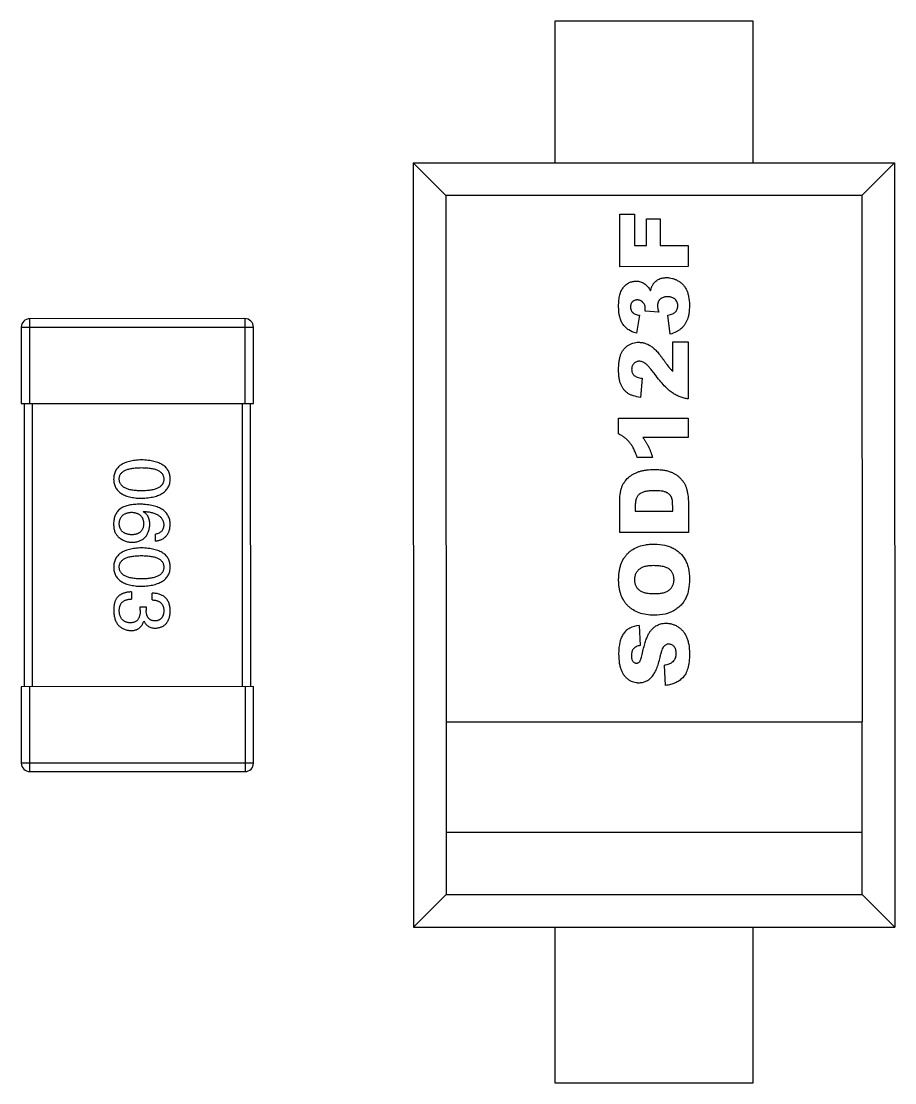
# Model space of a CAD drawing. Header units: millimetres. Extents: x 0 to 297, y 0 to 210.
# Drawn here: x 213.602 to 216.687, y 89.469 to 93.219 of the extents above; entities that cross this region are included whole.
import ezdxf

# ---------------------------------------------------------------- set-up
doc = ezdxf.new("R2010")
doc.units = ezdxf.units.MM
doc.layers.get('0').update_dxf_attribs({"linetype": 'CONTINUOUS'})

msp = doc.modelspace()

# ---------------------------------------------------------------- linework, layer by layer
at = {"color": 7, "linetype": 'Continuous'}
for p, q in [((216.1869, 93.2194), (215.4869, 93.2193)), ((215.4869, 93.2193), (215.487, 92.7193)), ((216.187, 92.7194), (216.1869, 93.2194)), ((214.987, 92.7193), (216.6869, 92.7195)), ((214.987, 92.7193), (215.1024, 92.6039)), ((214.987, 92.7193), (214.9873, 90.0193)), ((216.6867, 92.7195), (216.5713, 92.6041)), ((216.6869, 92.7195), (216.6872, 90.0195)), ((216.5713, 92.6041), (215.1024, 92.6039)), ((215.1024, 92.6039), (215.1027, 90.1347)), ((216.5713, 92.6041), (216.5716, 90.7442)), ((215.716, 92.5376), (215.7682, 92.5376)), ((215.716, 92.3523), (215.716, 92.5376)), ((215.7682, 92.5376), (215.7682, 92.4274)), ((215.8102, 92.5217), (215.8592, 92.5217)), ((215.8103, 92.4274), (215.8102, 92.5217)), ((215.8592, 92.5217), (215.8592, 92.4274)), ((215.7682, 92.4274), (215.8103, 92.4274)), ((215.8592, 92.4274), (215.9581, 92.4274)), ((215.9581, 92.4274), (215.9581, 92.3524)), ((215.9581, 92.3524), (215.716, 92.3523)), ((215.786, 92.1808), (215.7747, 92.1172)), ((215.8535, 92.1921), (215.8056, 92.1956)), ((215.8942, 92.1138), (215.8854, 92.1808)), ((214.3925, 92.1687), (213.6325, 92.1686)), ((213.6325, 91.8686), (213.6325, 92.1686)), ((214.3925, 92.1687), (214.3925, 91.8687)), ((213.6025, 92.1386), (214.4225, 92.1387)), ((213.6025, 92.1386), (213.6025, 91.8686)), ((214.4225, 91.8687), (214.4225, 92.1387)), ((215.9036, 92.0871), (215.9582, 92.0871)), ((215.9036, 91.982), (215.9036, 92.0871)), ((215.9582, 92.0871), (215.9582, 91.8854)), ((215.795, 91.958), (215.7896, 91.8904)), ((213.6025, 91.8686), (214.4225, 91.8687)), ((213.6125, 91.8686), (213.6127, 90.8686)), ((213.6427, 90.8686), (213.6425, 91.8686)), ((214.3825, 91.8687), (214.3827, 90.8687)), ((214.4127, 90.8687), (214.4125, 91.8687)), ((215.7121, 91.8171), (215.9582, 91.8171)), ((215.7121, 91.7613), (215.7121, 91.8171)), ((215.9582, 91.8171), (215.9582, 91.749)), ((215.9582, 91.749), (215.7973, 91.7489)), ((215.8319, 91.6786), (215.7775, 91.6785)), ((215.7162, 91.4131), (215.7161, 91.5242)), ((215.903, 91.4882), (215.903, 91.5064)), ((215.9583, 91.5242), (215.9583, 91.4131)), ((214.0327, 91.4869), (214.0338, 91.488)), ((215.7706, 91.4881), (215.903, 91.4882)), ((214.0764, 91.3831), (214.0764, 91.4072)), ((215.9583, 91.4131), (215.7162, 91.4131)), ((213.9923, 91.2034), (213.9923, 91.1782)), ((214.0644, 91.175), (214.0644, 91.199)), ((214.0229, 91.1509), (214.0436, 91.1509)), ((214.0229, 91.1389), (214.0229, 91.1509)), ((214.0436, 91.1509), (214.0436, 91.1378)), ((214.036, 91.0996), (214.0349, 91.0996)), ((215.7842, 91.0846), (215.7884, 91.0142)), ((215.878, 90.8733), (215.8736, 90.9443)), ((214.4227, 90.8687), (213.6027, 90.8686)), ((213.6027, 90.8686), (213.6027, 90.5986)), ((213.6327, 90.5686), (213.6327, 90.8686)), ((214.3927, 90.8687), (214.3927, 90.5687)), ((214.4227, 90.5987), (214.4227, 90.8687)), ((215.1026, 90.744), (216.5716, 90.7442)), ((216.5722, 90.3532), (216.5722, 90.7442)), ((214.4227, 90.5987), (213.6027, 90.5986)), ((213.6327, 90.5686), (214.3927, 90.5687)), ((216.5716, 90.3532), (215.1027, 90.353)), ((216.5716, 90.1349), (216.5716, 90.3532)), ((215.1027, 90.1347), (214.9873, 90.0193)), ((215.1027, 90.1347), (216.5716, 90.1349)), ((216.5716, 90.1349), (216.6871, 90.0195)), ((214.9873, 90.0193), (216.6872, 90.0195)), ((215.4873, 90.0193), (215.4874, 89.4693)), ((216.1874, 89.4694), (216.1873, 90.0194)), ((215.4874, 89.4693), (216.1874, 89.4694))]:
    msp.add_line(p, q, dxfattribs=at)
for centre, start, end in [((213.6325, 92.1386), 90.0074, 180.0074), ((214.3925, 92.1387), 0.0074, 90.0074), ((213.6327, 90.5986), 180.0074, 270.0074), ((214.3927, 90.5987), 270.0074, 0.0074)]:
    msp.add_arc(centre, 0.03, start, end, dxfattribs=at)
for points, knots in [([(215.712, 92.2116), (215.712, 92.2195), (215.7128, 92.2342), (215.7161, 92.2529), (215.7207, 92.2658), (215.7255, 92.2745), (215.7297, 92.2802), (215.7343, 92.2851), (215.7407, 92.2908), (215.7495, 92.2964), (215.7592, 92.2997), (215.7675, 92.3011), (215.7731, 92.3014), (215.7779, 92.3012), (215.783, 92.3007), (215.7891, 92.2993), (215.796, 92.2966), (215.8047, 92.2916), (215.8146, 92.2827), (215.8215, 92.2726), (215.8246, 92.2668)], [0, 0, 0, 0, 0.077888, 0.155777, 0.233666, 0.27261, 0.311555, 0.350762, 0.389969, 0.468383, 0.546797, 0.586004, 0.625211, 0.648379, 0.671547, 0.717882, 0.764218, 0.810553, 0.905277, 1, 1, 1, 1]), ([(215.8246, 92.2668), (215.8258, 92.2716), (215.8278, 92.2778), (215.8305, 92.2844), (215.8325, 92.2882), (215.8345, 92.2914), (215.8372, 92.2951), (215.8411, 92.2992), (215.8464, 92.3035), (215.8522, 92.3072), (215.8586, 92.3102), (215.8655, 92.3122), (215.8718, 92.3132), (215.8771, 92.3136), (215.8816, 92.3138), (215.8866, 92.3136), (215.8935, 92.3129), (215.902, 92.3112), (215.9103, 92.3083), (215.9169, 92.3054), (215.9218, 92.3028), (215.9265, 92.2999), (215.9324, 92.2956), (215.9391, 92.2895), (215.946, 92.2809), (215.9518, 92.2711), (215.9563, 92.2599), (215.9607, 92.2427), (215.962, 92.2274), (215.962, 92.2161)], [0, 0, 0, 0, 0.04859, 0.072885, 0.09718, 0.116815, 0.136449, 0.175718, 0.214987, 0.254256, 0.293525, 0.332794, 0.372063, 0.391698, 0.411332, 0.435735, 0.460138, 0.508944, 0.55775, 0.582153, 0.606555, 0.631089, 0.655622, 0.704688, 0.753755, 0.802821, 0.852116, 0.901411, 1, 1, 1, 1]), ([(215.7546, 92.2158), (215.7545, 92.2157), (215.7544, 92.2148), (215.7542, 92.2133), (215.7541, 92.2115), (215.7541, 92.2101), (215.7541, 92.2086), (215.7542, 92.2067), (215.7545, 92.2044), (215.755, 92.2018), (215.7561, 92.1985), (215.7576, 92.1955), (215.7595, 92.1927), (215.7611, 92.1908), (215.763, 92.189), (215.7661, 92.1868), (215.7707, 92.1845), (215.7776, 92.1823), (215.783, 92.1812), (215.786, 92.1808)], [0, 0, 0, 0, 0.00712, 0.060296, 0.086884, 0.113472, 0.141192, 0.168911, 0.22435, 0.279789, 0.335227, 0.446105, 0.501544, 0.556982, 0.612359, 0.667737, 0.778491, 0.889246, 1, 1, 1, 1]), ([(215.8056, 92.1956), (215.8057, 92.1966), (215.806, 92.1983), (215.8062, 92.2006), (215.8064, 92.2023), (215.8064, 92.2035), (215.8064, 92.2046), (215.8064, 92.2059), (215.8063, 92.2081), (215.806, 92.2106), (215.8053, 92.2135), (215.8041, 92.2172), (215.8023, 92.2207), (215.8001, 92.2238), (215.7981, 92.2261), (215.7959, 92.2281), (215.7937, 92.2299), (215.7913, 92.2314), (215.7889, 92.2326), (215.7864, 92.2336), (215.7838, 92.2343), (215.781, 92.2347), (215.7783, 92.2348), (215.7755, 92.2347), (215.7722, 92.2343), (215.7683, 92.2333), (215.7648, 92.2316), (215.7624, 92.2298), (215.7607, 92.2282), (215.7591, 92.2264), (215.7574, 92.2239), (215.756, 92.2211), (215.755, 92.2181), (215.7547, 92.2166), (215.7546, 92.2158)], [0, 0, 0, 0, 0.01563, 0.031261, 0.046891, 0.054707, 0.062522, 0.078753, 0.094985, 0.127448, 0.159911, 0.192375, 0.257301, 0.289764, 0.322227, 0.35424, 0.386253, 0.418265, 0.450278, 0.48229, 0.514303, 0.546315, 0.578328, 0.608978, 0.639628, 0.700929, 0.762229, 0.79288, 0.82353, 0.853613, 0.883696, 0.943862, 0.973945, 1, 1, 1, 1]), ([(215.8725, 92.2448), (215.8716, 92.2445), (215.8686, 92.2436), (215.8648, 92.242), (215.8612, 92.2396), (215.8587, 92.2376), (215.8565, 92.2353), (215.8541, 92.232), (215.8521, 92.2283), (215.8508, 92.2243), (215.8501, 92.221), (215.8498, 92.2182), (215.8496, 92.2158), (215.8496, 92.214), (215.8496, 92.2119), (215.8499, 92.2089), (215.8505, 92.2047), (215.8517, 92.1988), (215.8528, 92.1944), (215.8535, 92.1921)], [0, 0, 0, 0, 0.043448, 0.161854, 0.221057, 0.28026, 0.338643, 0.397026, 0.513793, 0.572176, 0.630559, 0.688942, 0.718134, 0.747325, 0.77891, 0.810494, 0.873663, 0.936831, 1, 1, 1, 1]), ([(215.8854, 92.1808), (215.8887, 92.1815), (215.895, 92.183), (215.9028, 92.1858), (215.908, 92.1886), (215.9113, 92.1912), (215.9134, 92.1932), (215.9152, 92.1953), (215.9173, 92.1984), (215.9193, 92.2026), (215.9205, 92.2072), (215.921, 92.2113), (215.9212, 92.2145), (215.921, 92.2178), (215.9206, 92.221), (215.9198, 92.224), (215.9184, 92.2279), (215.9163, 92.2315), (215.9137, 92.2349), (215.9113, 92.2372), (215.9088, 92.2394), (215.9051, 92.2418), (215.9009, 92.2437), (215.8964, 92.245), (215.8927, 92.2457), (215.8895, 92.2461), (215.8869, 92.2462), (215.8849, 92.2462), (215.8828, 92.2462), (215.8801, 92.2461), (215.8769, 92.2457), (215.8742, 92.2452), (215.8728, 92.2448), (215.8725, 92.2448)], [0, 0, 0, 0, 0.056413, 0.112826, 0.169239, 0.197446, 0.225652, 0.25342, 0.281187, 0.336722, 0.392257, 0.420025, 0.447792, 0.476588, 0.505384, 0.53418, 0.562976, 0.620568, 0.649364, 0.67816, 0.706606, 0.735052, 0.791943, 0.820389, 0.848835, 0.877281, 0.891504, 0.905727, 0.920159, 0.934591, 0.963455, 0.992319, 1, 1, 1, 1]), ([(215.962, 92.2161), (215.962, 92.2051), (215.9611, 92.1904), (215.9582, 92.1762), (215.9562, 92.169), (215.9543, 92.164), (215.9523, 92.1594), (215.9493, 92.1535), (215.945, 92.1466), (215.9389, 92.1391), (215.9319, 92.1325), (215.924, 92.1267), (215.9121, 92.12), (215.9018, 92.116), (215.8942, 92.1138)], [0, 0, 0, 0, 0.167158, 0.250737, 0.292526, 0.334315, 0.375921, 0.417526, 0.500736, 0.583947, 0.667158, 0.750368, 0.833579, 1, 1, 1, 1]), ([(215.7747, 92.1172), (215.7646, 92.1198), (215.7513, 92.1256), (215.737, 92.137), (215.728, 92.1473), (215.7209, 92.1596), (215.7141, 92.1794), (215.712, 92.1977), (215.712, 92.2116)], [0, 0, 0, 0, 0.25, 0.375, 0.5, 0.625, 0.749999, 1, 1, 1, 1]), ([(215.7896, 91.8904), (215.78, 91.8917), (215.7674, 91.8946), (215.7537, 91.8999), (215.7449, 91.9047), (215.7374, 91.9104), (215.7308, 91.9174), (215.7262, 91.9241), (215.7228, 91.93), (215.7206, 91.9346), (215.7185, 91.9396), (215.7162, 91.947), (215.7144, 91.9552), (215.7132, 91.9644), (215.7125, 91.9717), (215.7122, 91.9782), (215.7121, 91.9836), (215.712, 91.9879), (215.7121, 91.9922), (215.7122, 91.9979), (215.7125, 92.0047), (215.7132, 92.0123), (215.7144, 92.0218), (215.7165, 92.0325), (215.7195, 92.0415), (215.7224, 92.0479), (215.7256, 92.0539), (215.7303, 92.0607), (215.7371, 92.068), (215.7449, 92.0742), (215.7536, 92.0792), (215.7627, 92.0827), (215.7724, 92.0848), (215.7812, 92.0854), (215.7866, 92.0852), (215.7886, 92.085)], [0, 0, 0, 0, 0.079681, 0.119521, 0.159362, 0.199051, 0.238741, 0.27843, 0.298275, 0.31812, 0.338078, 0.358036, 0.397952, 0.41791, 0.437868, 0.457826, 0.467805, 0.477784, 0.488262, 0.49874, 0.519696, 0.540652, 0.561608, 0.603519, 0.645431, 0.666079, 0.686726, 0.728021, 0.769316, 0.810611, 0.851905, 0.8932, 0.934495, 0.97579, 1, 1, 1, 1]), ([(215.7886, 92.085), (215.7903, 92.0849), (215.7956, 92.0843), (215.8079, 92.0816), (215.8182, 92.0767), (215.825, 92.0724)], [0, 0, 0, 0, 0.130928, 0.420619, 1, 1, 1, 1]), ([(215.825, 92.0724), (215.8283, 92.0702), (215.8352, 92.065), (215.8442, 92.0563), (215.8517, 92.048), (215.8573, 92.0411), (215.8622, 92.0348), (215.8661, 92.0294), (215.8687, 92.0258), (215.8709, 92.0227), (215.8731, 92.0195), (215.8768, 92.0143), (215.8814, 92.008), (215.885, 92.0031), (215.8875, 92), (215.8889, 91.9981), (215.8903, 91.9964), (215.8924, 91.994), (215.8953, 91.9908), (215.8992, 91.9866), (215.9021, 91.9836), (215.9036, 91.982)], [0, 0, 0, 0, 0.114365, 0.22873, 0.285913, 0.343095, 0.400278, 0.428869, 0.45746, 0.474414, 0.491369, 0.525278, 0.593095, 0.660913, 0.694821, 0.72873, 0.762639, 0.796548, 0.864365, 0.932183, 1, 1, 1, 1]), ([(215.84, 91.9722), (215.8363, 91.9772), (215.8294, 91.9862), (215.8204, 91.997), (215.814, 92.0037), (215.8096, 92.0078), (215.8066, 92.0101), (215.8038, 92.012), (215.8001, 92.0143), (215.7955, 92.0164), (215.7901, 92.0179), (215.7847, 92.0184), (215.7795, 92.0179), (215.7746, 92.0164), (215.7701, 92.0139), (215.7659, 92.0103), (215.7624, 92.0059), (215.7599, 92.0011), (215.7587, 91.9966), (215.7582, 91.9928), (215.7581, 91.9897), (215.7582, 91.9866), (215.7587, 91.9826), (215.76, 91.9781), (215.7623, 91.9737), (215.7641, 91.9713), (215.7649, 91.9704)], [0, 0, 0, 0, 0.048575, 0.097153, 0.145731, 0.17002, 0.194309, 0.218598, 0.242887, 0.291465, 0.340043, 0.388621, 0.439458, 0.490295, 0.541133, 0.59197, 0.644371, 0.696773, 0.749174, 0.775375, 0.801575, 0.828803, 0.856031, 0.910488, 0.964944, 1, 1, 1, 1]), ([(215.7649, 91.9704), (215.7654, 91.9699), (215.7672, 91.9681), (215.7709, 91.9652), (215.7795, 91.9611), (215.7882, 91.959), (215.795, 91.958)], [0, 0, 0, 0, 0.081812, 0.311359, 0.540906, 1, 1, 1, 1]), ([(215.9582, 91.8854), (215.9532, 91.886), (215.9434, 91.8877), (215.9292, 91.892), (215.9177, 91.8971), (215.9088, 91.9021), (215.9022, 91.9062), (215.8955, 91.911), (215.8861, 91.9188), (215.8736, 91.931), (215.8575, 91.9493), (215.8459, 91.9642), (215.84, 91.9722)], [0, 0, 0, 0, 0.124999, 0.249999, 0.374998, 0.437498, 0.499998, 0.562497, 0.624997, 0.749996, 0.874996, 1, 1, 1, 1]), ([(215.7775, 91.6785), (215.7756, 91.6843), (215.7718, 91.6951), (215.7654, 91.7093), (215.7596, 91.7196), (215.7546, 91.7268), (215.7508, 91.7318), (215.7467, 91.7364), (215.741, 91.7422), (215.7333, 91.7488), (215.7233, 91.7557), (215.7159, 91.7596), (215.7121, 91.7613)], [0, 0, 0, 0, 0.124529, 0.249058, 0.373587, 0.435851, 0.498116, 0.560851, 0.623587, 0.749058, 0.874529, 1, 1, 1, 1]), ([(215.7973, 91.7489), (215.7994, 91.7462), (215.8033, 91.7408), (215.8077, 91.7341), (215.811, 91.7288), (215.8132, 91.7248), (215.815, 91.7216), (215.8163, 91.719), (215.8173, 91.717), (215.8182, 91.7151), (215.8195, 91.7124), (215.8211, 91.7089), (215.8229, 91.7044), (215.8254, 91.6982), (215.8285, 91.6898), (215.8308, 91.6824), (215.8319, 91.6786)], [0, 0, 0, 0, 0.124618, 0.249236, 0.311545, 0.373854, 0.436163, 0.467318, 0.498472, 0.529818, 0.561163, 0.623854, 0.686545, 0.749236, 0.874618, 1, 1, 1, 1]), ([(214.0272, 91.6697), (214.0232, 91.6696), (214.0156, 91.6693), (214.0046, 91.6683), (213.9943, 91.6668), (213.9847, 91.6648), (213.9759, 91.6623), (213.9679, 91.6593), (213.9605, 91.6558), (213.954, 91.6518), (213.9481, 91.6473), (213.9431, 91.6423), (213.9388, 91.6368), (213.9352, 91.6308), (213.9325, 91.6243), (213.9304, 91.6173), (213.9292, 91.6097), (213.9289, 91.6046), (213.9288, 91.6019)], [0, 0, 0, 0, 0.087693, 0.170223, 0.247496, 0.319826, 0.387768, 0.451403, 0.511459, 0.568358, 0.622671, 0.675251, 0.726739, 0.778422, 0.830759, 0.884394, 0.940865, 1, 1, 1, 1]), ([(214.1288, 91.6019), (214.1287, 91.6046), (214.1285, 91.6098), (214.1272, 91.6173), (214.125, 91.6243), (214.1222, 91.6308), (214.1185, 91.6368), (214.1141, 91.6424), (214.1089, 91.6474), (214.1028, 91.6518), (214.096, 91.6559), (214.0885, 91.6593), (214.0801, 91.6623), (214.071, 91.6648), (214.0612, 91.6668), (214.0505, 91.6683), (214.0391, 91.6693), (214.0312, 91.6696), (214.0272, 91.6697)], [0, 0, 0, 0, 0.057911, 0.113262, 0.165956, 0.217443, 0.268511, 0.319665, 0.372, 0.426129, 0.483365, 0.543779, 0.607756, 0.676562, 0.749704, 0.827713, 0.911177, 1, 1, 1, 1]), ([(213.9485, 91.6019), (213.9486, 91.6036), (213.9487, 91.6067), (213.9496, 91.6114), (213.9511, 91.6157), (213.9534, 91.6197), (213.9561, 91.6234), (213.9595, 91.6267), (213.9636, 91.6297), (213.9682, 91.6324), (213.9735, 91.6348), (213.9793, 91.6368), (213.9858, 91.6385), (213.9929, 91.64), (214.0006, 91.641), (214.0089, 91.6418), (214.0178, 91.6423), (214.024, 91.6423), (214.0272, 91.6424)], [0, 0, 0, 0, 0.049766, 0.097012, 0.143225, 0.188786, 0.235079, 0.282962, 0.333687, 0.387747, 0.445963, 0.508657, 0.576545, 0.649868, 0.72822, 0.812712, 0.903543, 1, 1, 1, 1]), ([(214.0272, 91.6424), (214.0303, 91.6423), (214.0365, 91.6423), (214.0454, 91.6418), (214.0537, 91.641), (214.0614, 91.64), (214.0685, 91.6385), (214.075, 91.6369), (214.0809, 91.6348), (214.0861, 91.6324), (214.0908, 91.6297), (214.0948, 91.6267), (214.0982, 91.6234), (214.101, 91.6197), (214.1032, 91.6157), (214.1048, 91.6114), (214.1057, 91.6068), (214.1058, 91.6036), (214.1059, 91.6019)], [0, 0, 0, 0, 0.096452, 0.187278, 0.271765, 0.350519, 0.423437, 0.491321, 0.554011, 0.612224, 0.666281, 0.717003, 0.764884, 0.811423, 0.856783, 0.902993, 0.950236, 1, 1, 1, 1]), ([(215.7161, 91.5242), (215.7161, 91.5352), (215.7173, 91.55), (215.721, 91.5667), (215.7248, 91.5776), (215.7297, 91.5872), (215.7377, 91.5988), (215.7477, 91.6089), (215.7592, 91.6171), (215.7686, 91.6223), (215.7786, 91.6266), (215.7894, 91.63), (215.8006, 91.6327), (215.8122, 91.6345), (215.8221, 91.6354), (215.8302, 91.6358), (215.8375, 91.6359), (215.8459, 91.6358), (215.8577, 91.6352), (215.8712, 91.6339), (215.8828, 91.6316), (215.891, 91.6292), (215.8966, 91.627), (215.9018, 91.6247), (215.9086, 91.6213), (215.9164, 91.6166), (215.9249, 91.6101), (215.9325, 91.6026), (215.9391, 91.5945), (215.9446, 91.5863), (215.9481, 91.5791), (215.9503, 91.5733), (215.9518, 91.5683), (215.9532, 91.5628), (215.955, 91.5549), (215.9567, 91.5453), (215.958, 91.5345), (215.9583, 91.5276), (215.9583, 91.5242)], [0, 0, 0, 0, 0.044745, 0.06712, 0.089496, 0.111743, 0.133989, 0.178483, 0.201125, 0.223767, 0.24641, 0.269052, 0.291926, 0.314799, 0.337673, 0.34911, 0.360547, 0.378599, 0.396651, 0.432756, 0.46886, 0.486913, 0.504965, 0.523191, 0.541418, 0.577871, 0.614324, 0.650777, 0.68751, 0.724242, 0.760974, 0.77934, 0.797706, 0.822986, 0.848266, 0.898826, 0.949386, 1, 1, 1, 1]), ([(213.9288, 91.6019), (213.9289, 91.5993), (213.9292, 91.5941), (213.9304, 91.5866), (213.9325, 91.5796), (213.9352, 91.5731), (213.9388, 91.567), (213.9431, 91.5615), (213.9481, 91.5565), (213.954, 91.552), (213.9605, 91.548), (213.9679, 91.5446), (213.9759, 91.5416), (213.9847, 91.5391), (213.9943, 91.5371), (214.0046, 91.5356), (214.0156, 91.5346), (214.0233, 91.5343), (214.0272, 91.5342)], [0, 0, 0, 0, 0.059134, 0.115603, 0.169236, 0.221572, 0.273254, 0.32474, 0.377319, 0.431815, 0.488555, 0.548609, 0.612242, 0.680182, 0.75251, 0.829782, 0.91231, 1, 1, 1, 1]), ([(214.0272, 91.5604), (214.0241, 91.5604), (214.018, 91.5605), (214.0092, 91.561), (214.001, 91.5618), (213.9933, 91.5629), (213.9863, 91.5643), (213.9799, 91.5661), (213.974, 91.5682), (213.9688, 91.5706), (213.9641, 91.5734), (213.9601, 91.5765), (213.9566, 91.5799), (213.9538, 91.5837), (213.9515, 91.5878), (213.9498, 91.5922), (213.9488, 91.597), (213.9486, 91.6002), (213.9485, 91.6019)], [0, 0, 0, 0, 0.094834, 0.184067, 0.267029, 0.344713, 0.417334, 0.484367, 0.546941, 0.604717, 0.65953, 0.710539, 0.759381, 0.806382, 0.853027, 0.900623, 0.949121, 1, 1, 1, 1]), ([(214.0272, 91.5342), (214.0312, 91.5344), (214.039, 91.5347), (214.0503, 91.5358), (214.0609, 91.5374), (214.0707, 91.5395), (214.0797, 91.542), (214.088, 91.545), (214.0955, 91.5486), (214.1023, 91.5526), (214.1083, 91.5571), (214.1136, 91.562), (214.1181, 91.5675), (214.1218, 91.5735), (214.1247, 91.5799), (214.1269, 91.5868), (214.1284, 91.5942), (214.1287, 91.5993), (214.1288, 91.6019)], [0, 0, 0, 0, 0.088475, 0.171606, 0.249595, 0.322626, 0.391327, 0.455765, 0.516374, 0.573675, 0.628522, 0.681161, 0.732559, 0.783563, 0.83504, 0.887639, 0.942585, 1, 1, 1, 1]), ([(214.1059, 91.6019), (214.1058, 91.6003), (214.1057, 91.597), (214.1048, 91.5922), (214.1032, 91.5878), (214.1011, 91.5837), (214.0982, 91.5799), (214.0948, 91.5765), (214.0908, 91.5734), (214.0861, 91.5706), (214.0809, 91.5682), (214.075, 91.5661), (214.0685, 91.5643), (214.0615, 91.5629), (214.0538, 91.5618), (214.0454, 91.561), (214.0365, 91.5605), (214.0304, 91.5604), (214.0272, 91.5604)], [0, 0, 0, 0, 0.050604, 0.098688, 0.145699, 0.191791, 0.238625, 0.286717, 0.337546, 0.391814, 0.449755, 0.512106, 0.579685, 0.652048, 0.730262, 0.814146, 0.904281, 1, 1, 1, 1]), ([(215.8376, 91.5608), (215.8312, 91.5608), (215.8194, 91.5603), (215.8047, 91.558), (215.795, 91.5548), (215.7887, 91.5514), (215.7848, 91.5485), (215.7815, 91.5451), (215.7777, 91.5399), (215.774, 91.532), (215.7717, 91.5225), (215.7708, 91.5138), (215.7706, 91.5076), (215.7706, 91.502), (215.7706, 91.4959), (215.7706, 91.4912), (215.7706, 91.4881)], [0, 0, 0, 0, 0.107908, 0.215817, 0.323725, 0.377679, 0.431633, 0.485587, 0.539541, 0.64745, 0.755358, 0.809312, 0.863266, 0.89745, 0.931633, 1, 1, 1, 1]), ([(215.903, 91.5064), (215.903, 91.5103), (215.9028, 91.5175), (215.9019, 91.5267), (215.9005, 91.5329), (215.8991, 91.5371), (215.8979, 91.5397), (215.8965, 91.5421), (215.8942, 91.5451), (215.8908, 91.5486), (215.8867, 91.5517), (215.8828, 91.5538), (215.8797, 91.5553), (215.8763, 91.5567), (215.871, 91.5582), (215.8631, 91.5596), (215.8515, 91.5606), (215.8425, 91.5608), (215.8376, 91.5608)], [0, 0, 0, 0, 0.084525, 0.169055, 0.253584, 0.295849, 0.338113, 0.379948, 0.421783, 0.505454, 0.589124, 0.630959, 0.672794, 0.713695, 0.754596, 0.836397, 0.918199, 1, 1, 1, 1]), ([(214.0228, 91.5132), (214.0193, 91.5131), (214.0124, 91.5131), (214.0024, 91.5123), (213.993, 91.5113), (213.9842, 91.5097), (213.976, 91.5078), (213.9684, 91.5053), (213.9614, 91.5024), (213.9571, 91.5001), (213.9551, 91.4989)], [0, 0, 0, 0, 0.151498, 0.29521, 0.430242, 0.557137, 0.677306, 0.790845, 0.898111, 1, 1, 1, 1]), ([(214.1288, 91.441), (214.1287, 91.4439), (214.1283, 91.4494), (214.1269, 91.4574), (214.1246, 91.4649), (214.1215, 91.4718), (214.1177, 91.4783), (214.113, 91.4841), (214.1075, 91.4895), (214.1012, 91.4942), (214.0942, 91.4985), (214.0863, 91.5022), (214.0777, 91.5054), (214.0682, 91.508), (214.058, 91.5101), (214.047, 91.5117), (214.0352, 91.5128), (214.027, 91.513), (214.0228, 91.5132)], [0, 0, 0, 0, 0.058957, 0.115262, 0.16907, 0.221312, 0.273147, 0.324961, 0.377649, 0.432026, 0.488925, 0.549039, 0.612912, 0.680653, 0.753056, 0.830314, 0.912483, 1, 1, 1, 1]), ([(213.9551, 91.4989), (213.953, 91.4975), (213.9491, 91.4945), (213.9439, 91.4893), (213.9395, 91.4836), (213.9358, 91.4774), (213.9329, 91.4707), (213.9308, 91.4634), (213.9293, 91.4557), (213.929, 91.4503), (213.9288, 91.4476)], [0, 0, 0, 0, 0.125033, 0.246266, 0.36603, 0.485265, 0.606781, 0.732144, 0.862551, 1, 1, 1, 1]), ([(213.9485, 91.4432), (213.9486, 91.4448), (213.9487, 91.4479), (213.9494, 91.4524), (213.9503, 91.4566), (213.9516, 91.4605), (213.9532, 91.4642), (213.9551, 91.4675), (213.9573, 91.4706), (213.96, 91.4733), (213.9628, 91.4758), (213.9661, 91.4779), (213.9697, 91.4799), (213.9736, 91.4814), (213.9778, 91.4827), (213.9823, 91.4837), (213.9871, 91.4844), (213.9905, 91.4846), (213.9922, 91.4847)], [0, 0, 0, 0, 0.070403, 0.137196, 0.200053, 0.260887, 0.31876, 0.37535, 0.430743, 0.485927, 0.541678, 0.598832, 0.657726, 0.719441, 0.783504, 0.851852, 0.923533, 1, 1, 1, 1]), ([(213.9922, 91.4847), (213.9939, 91.4846), (213.9972, 91.4844), (214.0019, 91.4837), (214.0063, 91.4827), (214.0104, 91.4815), (214.0142, 91.4799), (214.0177, 91.4781), (214.0209, 91.476), (214.0237, 91.4736), (214.0262, 91.4709), (214.0284, 91.4679), (214.0303, 91.4647), (214.0318, 91.4612), (214.0331, 91.4573), (214.034, 91.4533), (214.0346, 91.4489), (214.0348, 91.4459), (214.0349, 91.4443)], [0, 0, 0, 0, 0.076072, 0.148369, 0.216753, 0.281358, 0.342792, 0.401604, 0.458929, 0.514444, 0.569818, 0.625343, 0.681554, 0.739608, 0.800134, 0.863477, 0.929547, 1, 1, 1, 1]), ([(214.0567, 91.441), (214.0566, 91.4437), (214.0565, 91.4488), (214.0554, 91.4561), (214.0535, 91.4628), (214.0509, 91.4689), (214.0475, 91.4744), (214.0433, 91.4793), (214.0383, 91.4835), (214.0346, 91.4858), (214.0327, 91.4869)], [0, 0, 0, 0, 0.144617, 0.279572, 0.40596, 0.526097, 0.64389, 0.760003, 0.877724, 1, 1, 1, 1]), ([(214.0338, 91.488), (214.0366, 91.4878), (214.0421, 91.4874), (214.05, 91.4864), (214.0575, 91.4851), (214.0644, 91.4836), (214.0708, 91.4817), (214.0766, 91.4795), (214.0819, 91.477), (214.0868, 91.4743), (214.091, 91.4711), (214.0948, 91.4677), (214.098, 91.464), (214.1006, 91.46), (214.1028, 91.4557), (214.1043, 91.4511), (214.1055, 91.4462), (214.1058, 91.4428), (214.1059, 91.441)], [0, 0, 0, 0, 0.089218, 0.173709, 0.252753, 0.326963, 0.397099, 0.462534, 0.524018, 0.582178, 0.637235, 0.689955, 0.741228, 0.791618, 0.841661, 0.892925, 0.945259, 1, 1, 1, 1]), ([(213.9288, 91.4476), (213.9288, 91.4448), (213.9287, 91.4394), (213.9293, 91.4316), (213.9305, 91.4244), (213.9322, 91.4179), (213.9346, 91.412), (213.9375, 91.4068), (213.941, 91.4022), (213.9438, 91.3997), (213.9452, 91.3984)], [0, 0, 0, 0, 0.156782, 0.301945, 0.436395, 0.561474, 0.678489, 0.78853, 0.894967, 1, 1, 1, 1]), ([(213.9933, 91.405), (213.9916, 91.4051), (213.9882, 91.4053), (213.9834, 91.406), (213.9788, 91.4069), (213.9746, 91.4081), (213.9707, 91.4095), (213.9671, 91.4113), (213.9638, 91.4133), (213.9608, 91.4156), (213.9581, 91.4181), (213.9558, 91.4209), (213.9538, 91.424), (213.952, 91.4273), (213.9507, 91.4309), (213.9496, 91.4348), (213.9489, 91.4389), (213.9486, 91.4417), (213.9485, 91.4432)], [0, 0, 0, 0, 0.078863, 0.153308, 0.223539, 0.289857, 0.35341, 0.413572, 0.471721, 0.528235, 0.584279, 0.638781, 0.69466, 0.751251, 0.809198, 0.869697, 0.933318, 1, 1, 1, 1]), ([(214.0349, 91.4443), (214.0348, 91.4428), (214.0346, 91.4399), (214.034, 91.4356), (214.0332, 91.4316), (214.0319, 91.4279), (214.0304, 91.4245), (214.0286, 91.4213), (214.0264, 91.4185), (214.024, 91.4158), (214.0212, 91.4135), (214.0181, 91.4114), (214.0147, 91.4097), (214.011, 91.4081), (214.007, 91.407), (214.0027, 91.406), (213.9981, 91.4053), (213.995, 91.4051), (213.9933, 91.405)], [0, 0, 0, 0, 0.069884, 0.136529, 0.199638, 0.259844, 0.317774, 0.374356, 0.430026, 0.485148, 0.5409, 0.597889, 0.657472, 0.718614, 0.783613, 0.85129, 0.923712, 1, 1, 1, 1]), ([(213.9944, 91.3787), (213.9968, 91.3789), (214.0013, 91.3791), (214.008, 91.3801), (214.0142, 91.3815), (214.02, 91.3833), (214.0254, 91.3856), (214.0303, 91.3884), (214.0349, 91.3916), (214.039, 91.3954), (214.0427, 91.3995), (214.046, 91.4041), (214.0488, 91.4092), (214.0513, 91.4147), (214.0533, 91.4206), (214.0549, 91.427), (214.0561, 91.4339), (214.0565, 91.4386), (214.0567, 91.441)], [0, 0, 0, 0, 0.071527, 0.139094, 0.20346, 0.264939, 0.323904, 0.381383, 0.437591, 0.493343, 0.549401, 0.606085, 0.664838, 0.725424, 0.788712, 0.855452, 0.925772, 1, 1, 1, 1]), ([(214.1059, 91.441), (214.1058, 91.4388), (214.1057, 91.4345), (214.1042, 91.4283), (214.1019, 91.4229), (214.0987, 91.4182), (214.0944, 91.4143), (214.0892, 91.4111), (214.0831, 91.4087), (214.0787, 91.4077), (214.0764, 91.4072)], [0, 0, 0, 0, 0.136586, 0.261496, 0.378089, 0.490612, 0.605522, 0.725767, 0.8561, 1, 1, 1, 1]), ([(214.0764, 91.3831), (214.0784, 91.3834), (214.0823, 91.3839), (214.0879, 91.3851), (214.0932, 91.3867), (214.0981, 91.3887), (214.1027, 91.391), (214.1068, 91.3938), (214.1107, 91.3968), (214.1142, 91.4003), (214.1173, 91.4041), (214.12, 91.4083), (214.1224, 91.4129), (214.1244, 91.4178), (214.1261, 91.4231), (214.1274, 91.4288), (214.1283, 91.4348), (214.1287, 91.4389), (214.1288, 91.441)], [0, 0, 0, 0, 0.06947, 0.136096, 0.199592, 0.260665, 0.319672, 0.377156, 0.433415, 0.489984, 0.546535, 0.604276, 0.663499, 0.725182, 0.788953, 0.855683, 0.926216, 1, 1, 1, 1]), ([(213.9452, 91.3984), (213.947, 91.3968), (213.9504, 91.3937), (213.956, 91.3897), (213.9618, 91.3863), (213.9679, 91.3835), (213.9742, 91.3814), (213.9807, 91.3798), (213.9875, 91.3789), (213.9921, 91.3788), (213.9944, 91.3787)], [0, 0, 0, 0, 0.129393, 0.255335, 0.378531, 0.500878, 0.622934, 0.746191, 0.87096, 1, 1, 1, 1]), ([(214.0272, 91.3588), (214.0233, 91.3587), (214.0157, 91.3584), (214.0046, 91.3574), (213.9943, 91.3559), (213.9848, 91.3539), (213.976, 91.3514), (213.9679, 91.3484), (213.9606, 91.345), (213.954, 91.3409), (213.9482, 91.3365), (213.9431, 91.3315), (213.9388, 91.3259), (213.9353, 91.3199), (213.9325, 91.3134), (213.9305, 91.3064), (213.9292, 91.2989), (213.929, 91.2937), (213.9289, 91.2911)], [0, 0, 0, 0, 0.087693, 0.170223, 0.247496, 0.319826, 0.387768, 0.451403, 0.511459, 0.568358, 0.622671, 0.675251, 0.726739, 0.778422, 0.830759, 0.884394, 0.940865, 1, 1, 1, 1]), ([(214.1289, 91.2911), (214.1287, 91.2937), (214.1285, 91.2989), (214.1272, 91.3064), (214.1251, 91.3134), (214.1223, 91.32), (214.1186, 91.326), (214.1141, 91.3315), (214.1089, 91.3365), (214.1029, 91.341), (214.0961, 91.345), (214.0885, 91.3484), (214.0802, 91.3514), (214.0711, 91.3539), (214.0612, 91.3559), (214.0506, 91.3574), (214.0392, 91.3584), (214.0313, 91.3587), (214.0272, 91.3588)], [0, 0, 0, 0, 0.057911, 0.113262, 0.165956, 0.217443, 0.268511, 0.319665, 0.372, 0.426129, 0.483365, 0.543779, 0.607756, 0.676562, 0.749704, 0.827713, 0.911177, 1, 1, 1, 1]), ([(215.8373, 91.121), (215.8275, 91.121), (215.8089, 91.1224), (215.7843, 91.1287), (215.7664, 91.1373), (215.7537, 91.1462), (215.745, 91.1539), (215.7373, 91.1626), (215.7283, 91.1752), (215.7214, 91.1895), (215.7166, 91.2054), (215.714, 91.2182), (215.7128, 91.2295), (215.7122, 91.2389), (215.7121, 91.2463), (215.7122, 91.2537), (215.7127, 91.2633), (215.714, 91.2748), (215.7165, 91.2878), (215.7213, 91.304), (215.728, 91.3184), (215.7368, 91.331), (215.7444, 91.3396), (215.7529, 91.3473), (215.7654, 91.3562), (215.7829, 91.3647), (215.8032, 91.3698), (215.821, 91.3718), (215.8313, 91.3722), (215.837, 91.3722), (215.8379, 91.3722)], [0, 0, 0, 0, 0.06129, 0.122581, 0.183871, 0.214517, 0.245162, 0.275806, 0.306451, 0.367739, 0.398384, 0.429028, 0.459673, 0.474995, 0.490317, 0.506016, 0.521715, 0.553113, 0.584511, 0.615909, 0.678705, 0.710103, 0.741501, 0.773132, 0.804764, 0.868026, 0.931289, 0.962921, 0.994552, 1, 1, 1, 1]), ([(215.8379, 91.3722), (215.8515, 91.372), (215.8701, 91.3702), (215.8912, 91.3643), (215.9053, 91.3581), (215.918, 91.3501), (215.9331, 91.3375), (215.9452, 91.3217), (215.954, 91.3025), (215.9603, 91.2812), (215.9622, 91.2627), (215.9622, 91.2493)], [0, 0, 0, 0, 0.163754, 0.245632, 0.327509, 0.41157, 0.495632, 0.663754, 0.747816, 0.831877, 1, 1, 1, 1]), ([(213.9485, 91.2911), (213.9486, 91.2927), (213.9487, 91.2959), (213.9496, 91.3005), (213.9512, 91.3049), (213.9534, 91.3088), (213.9562, 91.3125), (213.9596, 91.3159), (213.9636, 91.3188), (213.9683, 91.3215), (213.9735, 91.3239), (213.9794, 91.326), (213.9859, 91.3276), (213.993, 91.3291), (214.0007, 91.3302), (214.009, 91.3309), (214.0179, 91.3314), (214.024, 91.3315), (214.0272, 91.3315)], [0, 0, 0, 0, 0.049766, 0.097012, 0.143225, 0.188786, 0.235079, 0.282962, 0.333687, 0.387747, 0.445963, 0.508657, 0.576545, 0.649868, 0.72822, 0.812712, 0.903543, 1, 1, 1, 1]), ([(214.0272, 91.3315), (214.0304, 91.3315), (214.0365, 91.3314), (214.0455, 91.3309), (214.0538, 91.3302), (214.0615, 91.3291), (214.0686, 91.3276), (214.075, 91.326), (214.0809, 91.3239), (214.0861, 91.3215), (214.0908, 91.3189), (214.0949, 91.3159), (214.0983, 91.3125), (214.1011, 91.3089), (214.1033, 91.3049), (214.1048, 91.3005), (214.1057, 91.2959), (214.1058, 91.2927), (214.1059, 91.2911)], [0, 0, 0, 0, 0.096452, 0.187278, 0.271765, 0.350519, 0.423437, 0.491321, 0.554011, 0.612224, 0.666281, 0.717003, 0.764884, 0.811423, 0.856783, 0.902993, 0.950236, 1, 1, 1, 1]), ([(213.9289, 91.2911), (213.929, 91.2884), (213.9292, 91.2832), (213.9305, 91.2757), (213.9325, 91.2687), (213.9353, 91.2622), (213.9388, 91.2562), (213.9431, 91.2506), (213.9482, 91.2456), (213.954, 91.2411), (213.9606, 91.2372), (213.9679, 91.2337), (213.976, 91.2307), (213.9848, 91.2282), (213.9943, 91.2262), (214.0046, 91.2247), (214.0157, 91.2237), (214.0233, 91.2234), (214.0272, 91.2233)], [0, 0, 0, 0, 0.059134, 0.115603, 0.169236, 0.221572, 0.273254, 0.32474, 0.377319, 0.431815, 0.488555, 0.548609, 0.612242, 0.680182, 0.75251, 0.829782, 0.91231, 1, 1, 1, 1]), ([(214.0272, 91.2495), (214.0241, 91.2496), (214.018, 91.2496), (214.0092, 91.2501), (214.001, 91.2509), (213.9934, 91.252), (213.9863, 91.2535), (213.9799, 91.2552), (213.9741, 91.2573), (213.9688, 91.2598), (213.9642, 91.2625), (213.9601, 91.2656), (213.9566, 91.269), (213.9538, 91.2728), (213.9515, 91.2769), (213.9499, 91.2813), (213.9488, 91.2861), (213.9486, 91.2894), (213.9485, 91.2911)], [0, 0, 0, 0, 0.094834, 0.184067, 0.267029, 0.344713, 0.417334, 0.484367, 0.546941, 0.604717, 0.65953, 0.710539, 0.759381, 0.806382, 0.853027, 0.900623, 0.949121, 1, 1, 1, 1]), ([(214.0272, 91.2233), (214.0313, 91.2235), (214.0391, 91.2238), (214.0504, 91.225), (214.0609, 91.2266), (214.0707, 91.2286), (214.0797, 91.2312), (214.088, 91.2342), (214.0956, 91.2377), (214.1023, 91.2417), (214.1084, 91.2462), (214.1136, 91.2512), (214.1181, 91.2566), (214.1218, 91.2626), (214.1248, 91.2691), (214.127, 91.276), (214.1284, 91.2834), (214.1287, 91.2885), (214.1289, 91.2911)], [0, 0, 0, 0, 0.088475, 0.171606, 0.249595, 0.322626, 0.391327, 0.455765, 0.516374, 0.573675, 0.628522, 0.681161, 0.732559, 0.783563, 0.83504, 0.887639, 0.942585, 1, 1, 1, 1]), ([(214.1059, 91.2911), (214.1058, 91.2894), (214.1057, 91.2861), (214.1048, 91.2814), (214.1033, 91.2769), (214.1011, 91.2728), (214.0983, 91.2691), (214.0949, 91.2656), (214.0908, 91.2626), (214.0862, 91.2598), (214.0809, 91.2573), (214.0751, 91.2552), (214.0686, 91.2535), (214.0615, 91.252), (214.0538, 91.2509), (214.0455, 91.2501), (214.0366, 91.2496), (214.0304, 91.2496), (214.0272, 91.2495)], [0, 0, 0, 0, 0.050604, 0.098688, 0.145699, 0.191791, 0.238625, 0.286717, 0.337546, 0.391814, 0.449755, 0.512106, 0.579685, 0.652048, 0.730262, 0.814146, 0.904281, 1, 1, 1, 1]), ([(215.838, 91.1961), (215.8318, 91.1961), (215.8204, 91.1967), (215.8058, 91.1992), (215.7959, 91.2028), (215.7892, 91.2065), (215.7849, 91.2097), (215.7811, 91.2133), (215.7768, 91.2184), (215.7735, 91.224), (215.7712, 91.2302), (215.7699, 91.2352), (215.7693, 91.2396), (215.7691, 91.2432), (215.769, 91.2461), (215.7691, 91.249), (215.7693, 91.2528), (215.7699, 91.2573), (215.7712, 91.2624), (215.7735, 91.2689), (215.7768, 91.2747), (215.781, 91.2799), (215.7847, 91.2835), (215.7889, 91.2867), (215.7953, 91.2905), (215.8048, 91.2941), (215.8162, 91.2963), (215.8264, 91.2971), (215.832, 91.2973), (215.8348, 91.2973)], [0, 0, 0, 0, 0.061888, 0.123775, 0.185663, 0.216607, 0.247551, 0.277999, 0.308447, 0.369343, 0.399791, 0.430239, 0.460687, 0.475911, 0.491135, 0.507007, 0.522879, 0.554622, 0.586366, 0.61811, 0.681597, 0.713341, 0.745084, 0.776949, 0.808813, 0.872542, 0.936271, 0.968136, 1, 1, 1, 1]), ([(215.8348, 91.2973), (215.8416, 91.2973), (215.854, 91.2967), (215.8696, 91.2943), (215.8801, 91.2908), (215.8868, 91.2872), (215.8911, 91.2841), (215.8947, 91.2806), (215.8978, 91.2768), (215.9005, 91.2727), (215.9027, 91.2682), (215.9044, 91.2633), (215.9057, 91.2581), (215.9063, 91.2535), (215.9065, 91.2497), (215.9066, 91.2467), (215.9065, 91.2438), (215.9063, 91.24), (215.9057, 91.2355), (215.9045, 91.2304), (215.9022, 91.224), (215.8988, 91.2183), (215.8945, 91.2131), (215.8907, 91.2096), (215.8864, 91.2064), (215.8797, 91.2027), (215.8698, 91.1992), (215.8554, 91.1967), (215.844, 91.1961), (215.838, 91.1961)], [0, 0, 0, 0, 0.063337, 0.126675, 0.190013, 0.221682, 0.253351, 0.285081, 0.316811, 0.348541, 0.380271, 0.412001, 0.443732, 0.475462, 0.491327, 0.507192, 0.522581, 0.53797, 0.568749, 0.599527, 0.630305, 0.691862, 0.72264, 0.753418, 0.784241, 0.815064, 0.876709, 0.938355, 1, 1, 1, 1]), ([(215.9622, 91.2493), (215.9622, 91.2356), (215.9606, 91.2168), (215.9552, 91.1953), (215.9496, 91.181), (215.9421, 91.1683), (215.9327, 91.1568), (215.9215, 91.1466), (215.9083, 91.1375), (215.8933, 91.1301), (215.871, 91.1231), (215.8515, 91.121), (215.8373, 91.121)], [0, 0, 0, 0, 0.166314, 0.24947, 0.332627, 0.415784, 0.498941, 0.582098, 0.665255, 0.748941, 0.832627, 1, 1, 1, 1]), ([(213.9923, 91.2034), (213.9905, 91.2033), (213.987, 91.2032), (213.9819, 91.2028), (213.977, 91.202), (213.9724, 91.2012), (213.968, 91.2001), (213.9638, 91.1988), (213.9599, 91.1972), (213.9562, 91.1955), (213.9528, 91.1936), (213.9495, 91.1914), (213.9466, 91.189), (213.9439, 91.1864), (213.9414, 91.1836), (213.9392, 91.1806), (213.9371, 91.1773), (213.936, 91.175), (213.9354, 91.1739)], [0, 0, 0, 0, 0.078937, 0.154495, 0.226898, 0.296844, 0.363348, 0.427781, 0.48946, 0.549586, 0.607902, 0.664733, 0.720805, 0.776157, 0.831175, 0.886736, 0.943094, 1, 1, 1, 1]), ([(213.9354, 91.1739), (213.9349, 91.1727), (213.9338, 91.1704), (213.9325, 91.1666), (213.9313, 91.1626), (213.9305, 91.1582), (213.9298, 91.1535), (213.9292, 91.1486), (213.929, 91.1433), (213.9289, 91.1397), (213.9289, 91.1378)], [0, 0, 0, 0, 0.101955, 0.208983, 0.322698, 0.44339, 0.570851, 0.70629, 0.84885, 1, 1, 1, 1]), ([(213.9486, 91.1367), (213.9486, 91.1383), (213.9486, 91.1415), (213.9492, 91.1461), (213.95, 91.1504), (213.9512, 91.1544), (213.9527, 91.1581), (213.9546, 91.1615), (213.9569, 91.1646), (213.9594, 91.1674), (213.9624, 91.1698), (213.9656, 91.172), (213.9692, 91.1738), (213.9732, 91.1753), (213.9775, 91.1766), (213.9821, 91.1774), (213.9871, 91.178), (213.9905, 91.1782), (213.9923, 91.1782)], [0, 0, 0, 0, 0.071272, 0.13882, 0.201858, 0.262757, 0.320043, 0.376709, 0.431462, 0.486034, 0.541209, 0.597703, 0.65589, 0.717768, 0.782056, 0.850407, 0.92277, 1, 1, 1, 1]), ([(214.1289, 91.1356), (214.1288, 91.1382), (214.1286, 91.143), (214.1277, 91.1501), (214.1264, 91.1568), (214.1245, 91.1629), (214.1222, 91.1686), (214.1194, 91.1738), (214.1161, 91.1785), (214.1123, 91.1827), (214.108, 91.1865), (214.1032, 91.1897), (214.0979, 91.1925), (214.0921, 91.1948), (214.0859, 91.1966), (214.0791, 91.1979), (214.0719, 91.1988), (214.067, 91.1989), (214.0644, 91.199)], [0, 0, 0, 0, 0.073232, 0.142595, 0.207997, 0.270074, 0.329156, 0.386529, 0.441846, 0.496976, 0.551877, 0.607941, 0.665637, 0.725446, 0.788542, 0.855101, 0.925196, 1, 1, 1, 1]), ([(214.0644, 91.175), (214.0661, 91.1749), (214.0693, 91.1748), (214.074, 91.1742), (214.0784, 91.1734), (214.0825, 91.1723), (214.0863, 91.1709), (214.0897, 91.1691), (214.0928, 91.1672), (214.0956, 91.1649), (214.0981, 91.1624), (214.1002, 91.1595), (214.102, 91.1564), (214.1034, 91.153), (214.1046, 91.1494), (214.1054, 91.1454), (214.1058, 91.1412), (214.1059, 91.1382), (214.1059, 91.1367)], [0, 0, 0, 0, 0.078134, 0.15164, 0.221358, 0.286689, 0.348614, 0.407697, 0.464247, 0.520153, 0.574432, 0.629291, 0.684538, 0.742032, 0.801329, 0.863637, 0.930123, 1, 1, 1, 1]), ([(213.9289, 91.1378), (213.929, 91.1351), (213.9293, 91.1297), (213.9302, 91.122), (213.9316, 91.1148), (213.9334, 91.108), (213.9357, 91.1018), (213.9384, 91.0961), (213.9415, 91.0908), (213.9452, 91.0861), (213.9493, 91.0819), (213.9538, 91.0782), (213.9587, 91.075), (213.9642, 91.0723), (213.97, 91.0701), (213.9763, 91.0685), (213.983, 91.0673), (213.9877, 91.0669), (213.9901, 91.0668)], [0, 0, 0, 0, 0.078078, 0.151942, 0.221594, 0.28726, 0.350176, 0.409768, 0.467648, 0.523784, 0.578904, 0.634014, 0.689819, 0.746826, 0.805875, 0.867063, 0.931764, 1, 1, 1, 1]), ([(213.9868, 91.0941), (213.9853, 91.0942), (213.9825, 91.0944), (213.9784, 91.0952), (213.9745, 91.0962), (213.9709, 91.0975), (213.9676, 91.0991), (213.9645, 91.101), (213.9617, 91.1033), (213.9591, 91.1058), (213.9569, 91.1086), (213.9549, 91.1118), (213.9531, 91.1152), (213.9517, 91.1189), (213.9505, 91.123), (213.9496, 91.1273), (213.9489, 91.1319), (213.9487, 91.1351), (213.9486, 91.1367)], [0, 0, 0, 0, 0.068514, 0.133941, 0.195994, 0.255362, 0.312994, 0.369441, 0.424687, 0.480522, 0.537148, 0.594801, 0.654411, 0.716817, 0.781981, 0.850498, 0.923306, 1, 1, 1, 1]), ([(214.0229, 91.1389), (214.0229, 91.1371), (214.0228, 91.1336), (214.0223, 91.1285), (214.0217, 91.1238), (214.0207, 91.1194), (214.0194, 91.1153), (214.0179, 91.1116), (214.016, 91.1083), (214.0139, 91.1053), (214.0115, 91.1026), (214.0088, 91.1004), (214.0059, 91.0984), (214.0026, 91.0968), (213.999, 91.0956), (213.9952, 91.0947), (213.9911, 91.0942), (213.9883, 91.0941), (213.9868, 91.0941)], [0, 0, 0, 0, 0.082495, 0.159728, 0.232496, 0.300725, 0.365163, 0.425859, 0.483728, 0.538892, 0.592921, 0.646195, 0.699968, 0.754746, 0.811387, 0.870806, 0.933482, 1, 1, 1, 1]), ([(214.0753, 91.1007), (214.0741, 91.1007), (214.0717, 91.1009), (214.0682, 91.1014), (214.0649, 91.1022), (214.0619, 91.1033), (214.0591, 91.1047), (214.0565, 91.1064), (214.0542, 91.1083), (214.052, 91.1105), (214.0502, 91.113), (214.0485, 91.1157), (214.0471, 91.1187), (214.046, 91.122), (214.045, 91.1256), (214.0443, 91.1294), (214.0438, 91.1335), (214.0437, 91.1364), (214.0436, 91.1378)], [0, 0, 0, 0, 0.067741, 0.131599, 0.192143, 0.249977, 0.306453, 0.361639, 0.416449, 0.471489, 0.527582, 0.584873, 0.644974, 0.70814, 0.77492, 0.845909, 0.920585, 1, 1, 1, 1]), ([(214.1059, 91.1367), (214.1059, 91.1354), (214.1058, 91.1327), (214.1052, 91.1288), (214.1046, 91.1252), (214.1037, 91.1218), (214.1026, 91.1187), (214.1012, 91.1158), (214.0996, 91.1131), (214.0978, 91.1108), (214.0958, 91.1086), (214.0935, 91.1067), (214.091, 91.1051), (214.0883, 91.1037), (214.0854, 91.1025), (214.0822, 91.1017), (214.0788, 91.101), (214.0765, 91.1008), (214.0753, 91.1007)], [0, 0, 0, 0, 0.078051, 0.151197, 0.220412, 0.286742, 0.34933, 0.409464, 0.467368, 0.52298, 0.578639, 0.633998, 0.690142, 0.746855, 0.805868, 0.867776, 0.932345, 1, 1, 1, 1]), ([(214.0775, 91.0755), (214.0795, 91.0757), (214.0834, 91.076), (214.089, 91.0771), (214.0943, 91.0785), (214.0992, 91.0804), (214.1037, 91.0827), (214.1078, 91.0854), (214.1116, 91.0886), (214.115, 91.0922), (214.1181, 91.0961), (214.1207, 91.1006), (214.1231, 91.1054), (214.1249, 91.1107), (214.1265, 91.1163), (214.1277, 91.1224), (214.1285, 91.1289), (214.1288, 91.1333), (214.1289, 91.1356)], [0, 0, 0, 0, 0.067521, 0.132139, 0.193339, 0.252064, 0.309083, 0.364848, 0.420021, 0.475612, 0.532002, 0.589602, 0.649896, 0.712634, 0.778603, 0.848416, 0.922155, 1, 1, 1, 1]), ([(213.9901, 91.0668), (213.9915, 91.0668), (213.9943, 91.0668), (213.9984, 91.0673), (214.0023, 91.0678), (214.006, 91.0688), (214.0095, 91.0699), (214.0128, 91.0713), (214.0159, 91.073), (214.0188, 91.0749), (214.0215, 91.0771), (214.024, 91.0796), (214.0263, 91.0823), (214.0285, 91.0852), (214.0304, 91.0885), (214.0321, 91.0919), (214.0336, 91.0956), (214.0345, 91.0982), (214.0349, 91.0996)], [0, 0, 0, 0, 0.071215, 0.138707, 0.20396, 0.266995, 0.327734, 0.387609, 0.445602, 0.503345, 0.561136, 0.618597, 0.677672, 0.738255, 0.799989, 0.863961, 0.930555, 1, 1, 1, 1]), ([(214.036, 91.0996), (214.0369, 91.0977), (214.0388, 91.0939), (214.0425, 91.089), (214.0469, 91.0848), (214.0518, 91.0813), (214.0574, 91.0788), (214.0635, 91.0768), (214.0703, 91.0757), (214.0751, 91.0756), (214.0775, 91.0755)], [0, 0, 0, 0, 0.125227, 0.244792, 0.361427, 0.478215, 0.59667, 0.722058, 0.856314, 1, 1, 1, 1]), ([(215.7953, 90.982), (215.797, 90.9902), (215.8005, 91.0054), (215.8058, 91.0247), (215.8104, 91.0378), (215.814, 91.0466), (215.8167, 91.0522), (215.8195, 91.0573), (215.8235, 91.0637), (215.8288, 91.0707), (215.8358, 91.0777), (215.8435, 91.0832), (215.8518, 91.0874), (215.8605, 91.0905), (215.8696, 91.0923), (215.878, 91.0928), (215.8851, 91.0926), (215.8927, 91.0918), (215.9018, 91.0897), (215.9123, 91.0857), (215.9224, 91.08), (215.9317, 91.0729), (215.9397, 91.0646), (215.9466, 91.055), (215.9523, 91.0441), (215.9567, 91.0318), (215.9609, 91.0134), (215.9622, 90.9974), (215.9622, 90.9856)], [0, 0, 0, 0, 0.038214, 0.076425, 0.114635, 0.133741, 0.152846, 0.172125, 0.191403, 0.22996, 0.268517, 0.307075, 0.345207, 0.38334, 0.421473, 0.459606, 0.481928, 0.504249, 0.548893, 0.593536, 0.63818, 0.683209, 0.728238, 0.773267, 0.818297, 0.863722, 0.909148, 1, 1, 1, 1]), ([(215.7842, 91.0846), (215.7717, 91.0831), (215.7554, 91.0784), (215.7388, 91.0671), (215.729, 91.0562), (215.7216, 91.0427), (215.7144, 91.021), (215.7122, 91.0005), (215.7122, 90.9851)], [0, 0, 0, 0, 0.249754, 0.374631, 0.499507, 0.624631, 0.749754, 1, 1, 1, 1]), ([(215.8588, 90.9735), (215.8599, 90.9785), (215.8622, 90.9877), (215.8656, 90.9986), (215.8686, 91.0054), (215.871, 91.0095), (215.8728, 91.0118), (215.8747, 91.0136), (215.8773, 91.0159), (215.8807, 91.018), (215.8851, 91.0196), (215.8898, 91.0201), (215.8946, 91.0195), (215.8991, 91.0179), (215.9033, 91.0153), (215.9072, 91.0115), (215.9105, 91.0067), (215.9128, 91.001), (215.914, 90.9955), (215.9144, 90.9906), (215.9146, 90.9863), (215.9144, 90.9814), (215.9139, 90.9779), (215.9135, 90.9761), (215.9135, 90.9759)], [0, 0, 0, 0, 0.054145, 0.108289, 0.162434, 0.189507, 0.216579, 0.244509, 0.272439, 0.328299, 0.384158, 0.440018, 0.498743, 0.557467, 0.616191, 0.674916, 0.734592, 0.794269, 0.853945, 0.883783, 0.913621, 0.953857, 0.994094, 1, 1, 1, 1]), ([(215.7122, 90.9851), (215.7122, 90.9725), (215.7134, 90.9557), (215.7173, 90.9371), (215.7215, 90.9254), (215.7267, 90.9153), (215.7328, 90.9066), (215.7398, 90.8992), (215.7477, 90.893), (215.7561, 90.8883), (215.7648, 90.8849), (215.7722, 90.8833), (215.7783, 90.8826), (215.7837, 90.8824), (215.7899, 90.8827), (215.7987, 90.884), (215.8089, 90.8873), (215.8181, 90.8927), (215.8248, 90.8984), (215.8295, 90.9033), (215.834, 90.909), (215.8396, 90.9177), (215.8487, 90.9361), (215.8551, 90.9572), (215.8588, 90.9735)], [0, 0, 0, 0, 0.083518, 0.125278, 0.167037, 0.208406, 0.249775, 0.291144, 0.332514, 0.37374, 0.414967, 0.456194, 0.476807, 0.49742, 0.528742, 0.560063, 0.622706, 0.685349, 0.716671, 0.747993, 0.779493, 0.810994, 0.873996, 1, 1, 1, 1]), ([(215.7884, 91.0142), (215.7829, 91.0133), (215.7735, 91.0104), (215.7654, 91.0042), (215.7611, 90.9977), (215.7588, 90.992), (215.7577, 90.9865), (215.7572, 90.9817), (215.7571, 90.978), (215.7572, 90.9746), (215.7575, 90.9707), (215.7584, 90.9663), (215.7601, 90.9619), (215.7625, 90.9582), (215.7655, 90.9553), (215.7687, 90.9533), (215.7722, 90.952), (215.7757, 90.9516), (215.7779, 90.9518), (215.7787, 90.952)], [0, 0, 0, 0, 0.13159, 0.26318, 0.328975, 0.39477, 0.460565, 0.493462, 0.52636, 0.55369, 0.58102, 0.635681, 0.690341, 0.745002, 0.799662, 0.854323, 0.908983, 0.963643, 1, 1, 1, 1]), ([(215.7787, 90.952), (215.7788, 90.952), (215.7798, 90.9523), (215.7816, 90.953), (215.7837, 90.9543), (215.7853, 90.9558), (215.7865, 90.957), (215.7876, 90.9585), (215.7891, 90.9612), (215.7918, 90.9674), (215.7939, 90.9754), (215.7953, 90.982)], [0, 0, 0, 0, 0.012083, 0.153506, 0.294928, 0.365639, 0.436351, 0.506811, 0.577271, 0.718191, 1, 1, 1, 1]), ([(215.9622, 90.9856), (215.9622, 90.9753), (215.9612, 90.9564), (215.9568, 90.9326), (215.9506, 90.9168), (215.9442, 90.9065), (215.9386, 90.9001), (215.9324, 90.8945), (215.9237, 90.8878), (215.9117, 90.8812), (215.8958, 90.8757), (215.8841, 90.8738), (215.878, 90.8733)], [0, 0, 0, 0, 0.124682, 0.249364, 0.374046, 0.436387, 0.498728, 0.561387, 0.624046, 0.749364, 0.874682, 1, 1, 1, 1]), ([(215.9135, 90.9759), (215.9129, 90.973), (215.9111, 90.9673), (215.9066, 90.9599), (215.9011, 90.9543), (215.895, 90.9504), (215.887, 90.9469), (215.8794, 90.9452), (215.8736, 90.9443)], [0, 0, 0, 0, 0.173223, 0.360168, 0.547112, 0.660334, 0.773556, 1, 1, 1, 1])]:
    msp.add_open_spline(points, degree=3, knots=knots, dxfattribs=at)

doc.saveas('drawing.dxf')
